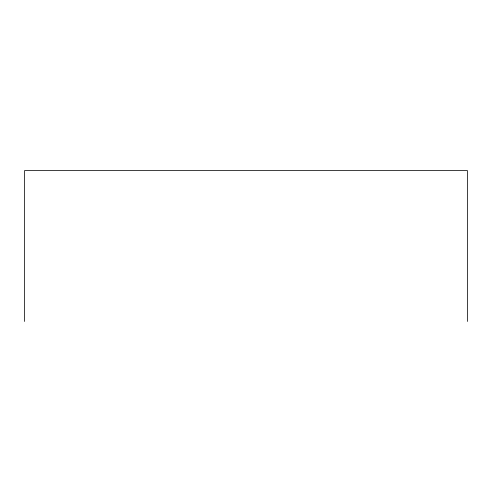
<?xml version="1.0" encoding="UTF-8"?>
<svg xmlns="http://www.w3.org/2000/svg" width="492" height="492" viewBox="0 0 492 492"><rect width="100%" height="100%" fill="white"/><g stroke="black" fill="none" stroke-linecap="round" stroke-linejoin="round"><path stroke-width="0.74" d="M467.4 321.454L467.4 170.546L24.6 170.546L24.6 321.454"/></g></svg>
